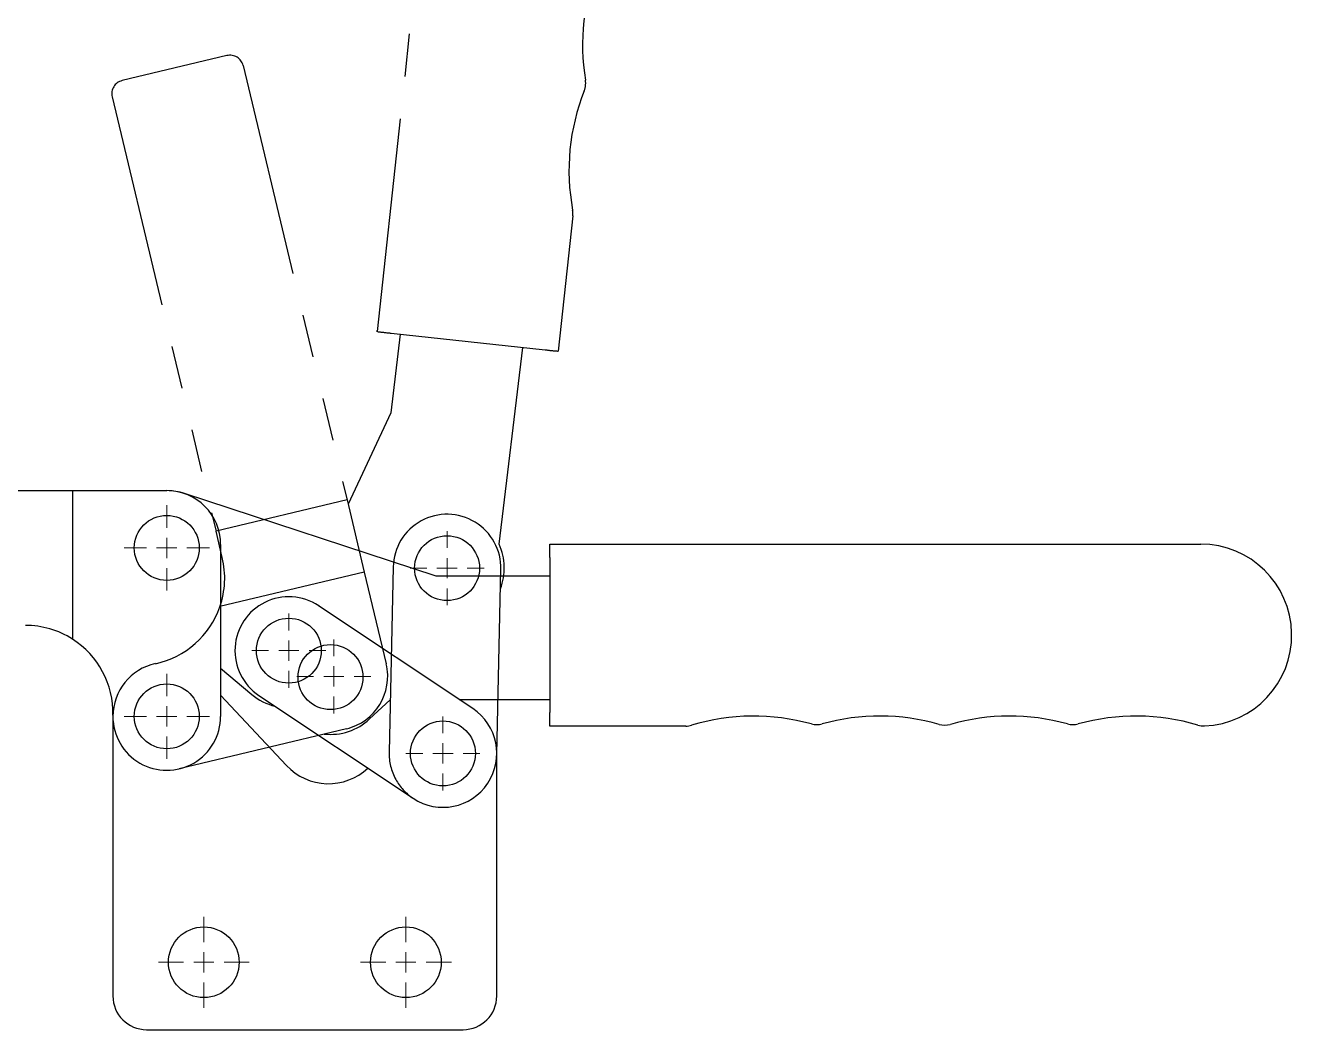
# Model space of a CAD drawing. Header units: millimetres. Extents: x 26 to 382, y 31 to 474.
# Drawn here: x 193.8 to 381.8, y 157.5 to 306.6 of the extents above; entities that cross this region are included whole.
import ezdxf

# ---------------------------------------------------------------- set-up
doc = ezdxf.new("R2010")
doc.units = ezdxf.units.MM
doc.linetypes.add('CENTER', pattern=[50.8, 31.75, -6.35, 6.35, -6.35])
doc.linetypes.add('PHANTOM', pattern=[63.5, 31.75, -6.35, 6.35, -6.35, 6.35, -6.35])
doc.layers.add('CENTER', color=1, linetype='CENTER')

# ---------------------------------------------------------------- blocks, each defined once
blk = doc.blocks.new('SW_CENTERMARKSYMBOL_0')
at = {"color": 0, "linetype": 'Continuous', "lineweight": 0}
for p, q in [((0, 3), (0, 6.32)), ((-3, 0), (-6.32, 0)), ((0, 0), (-1.5, 0)), ((0, 0), (0, 1.5)), ((0, 0), (0, -1.5)), ((0, 0), (1.5, 0)), ((3, 0), (6.32, 0)), ((0, -3), (0, -6.32))]:
    blk.add_line(p, q, dxfattribs=at)
blk = doc.blocks.new('SW_CENTERMARKSYMBOL_1')
at = {"color": 0, "linetype": 'Continuous', "lineweight": 0}
for p, q in [((0, 3), (0, 6.32)), ((-3, 0), (-6.32, 0)), ((0, 0), (-1.5, 0)), ((0, 0), (0, 1.5)), ((0, 0), (0, -1.5)), ((0, 0), (1.5, 0)), ((3, 0), (6.32, 0)), ((0, -3), (0, -6.32))]:
    blk.add_line(p, q, dxfattribs=at)
blk = doc.blocks.new('SW_CENTERMARKSYMBOL_2')
at = {"color": 0, "linetype": 'Continuous', "lineweight": 0}
for p, q in [((0, 3), (0, 5.515)), ((-3, 0), (-5.515, 0)), ((0, 0), (-1.5, 0)), ((0, 0), (0, 1.5)), ((0, 0), (0, -1.5)), ((0, 0), (1.5, 0)), ((3, 0), (5.515, 0)), ((0, -3), (0, -5.515))]:
    blk.add_line(p, q, dxfattribs=at)
blk = doc.blocks.new('SW_CENTERMARKSYMBOL_3')
at = {"color": 0, "linetype": 'Continuous', "lineweight": 0}
for p, q in [((0, 3), (0, 5.5)), ((-3, 0), (-5.5, 0)), ((0, 0), (-1.5, 0)), ((0, 0), (0, 1.5)), ((0, 0), (0, -1.5)), ((0, 0), (1.5, 0)), ((3, 0), (5.5, 0)), ((0, -3), (0, -5.5))]:
    blk.add_line(p, q, dxfattribs=at)
blk = doc.blocks.new('SW_CENTERMARKSYMBOL_4')
at = {"color": 0, "linetype": 'Continuous', "lineweight": 0}
for p, q in [((0, 3), (0, 6.75)), ((-3, 0), (-6.75, 0)), ((0, 0), (-1.5, 0)), ((0, 0), (0, 1.5)), ((0, 0), (0, -1.5)), ((0, 0), (1.5, 0)), ((3, 0), (6.75, 0)), ((0, -3), (0, -6.75))]:
    blk.add_line(p, q, dxfattribs=at)
blk = doc.blocks.new('SW_CENTERMARKSYMBOL_5')
at = {"color": 0, "linetype": 'Continuous', "lineweight": 0}
for p, q in [((0, 3), (0, 6.75)), ((-3, 0), (-6.75, 0)), ((0, 0), (-1.5, 0)), ((0, 0), (0, 1.5)), ((0, 0), (0, -1.5)), ((0, 0), (1.5, 0)), ((3, 0), (6.75, 0)), ((0, -3), (0, -6.75))]:
    blk.add_line(p, q, dxfattribs=at)

msp = doc.modelspace()

# ---------------------------------------------------------------- linework, layer by layer
at = {"color": 3, "linetype": 'PHANTOM'}
for p, q in [((246.12, 261.11), (256.5, 357.18)), ((223.77, 302.08), (208.2, 298.36)), ((226.18, 300.6), (241.6, 236.12)), ((206.72, 295.95), (222.15, 231.47)), ((275.13, 278.28), (272.96, 258.22)), ((246.12, 261.11), (245.96, 261.2)), ((249.49, 260.74), (248.08, 249.04)), ((248.14, 260.88), (271, 258.41)), ((264.18, 229.55), (267.68, 258.77)), ((248.08, 249.04), (241.75, 235.49)), ((241.6, 236.12), (222.15, 231.47)), ((241.6, 236.12), (244.16, 225.42)), ((248.45, 226.18), (247.84, 198.69)), ((263.84, 198.33), (264.45, 225.83)), ((244.16, 225.42), (222.73, 220.29)), ((244.16, 225.42), (247.42, 211.81)), ((244.96, 203.62), (248.01, 206.48)), ((241.5, 202.16), (216.7, 196.23))]:
    msp.add_line(p, q, dxfattribs=at)
at = {"color": 7, "linetype": 'Continuous'}
for p, q in [((189.83, 237.51), (200.83, 237.51)), ((189.83, 237.51), (200.83, 237.51)), ((200.83, 237.51), (200.84, 215.47)), ((200.83, 237.51), (214.83, 237.51)), ((200.83, 237.51), (200.84, 215.47)), ((200.83, 237.51), (214.83, 237.51)), ((254.84, 224.81), (217.49, 237.09)), ((223.08, 227.57), (222.15, 231.47)), ((222.84, 229.51), (222.84, 204.01)), ((271.71, 229.57), (368.34, 229.57)), ((271.71, 227.57), (271.71, 229.57)), ((271.71, 229.57), (368.34, 229.57)), ((271.71, 227.57), (271.71, 229.57)), ((271.71, 229.57), (368.34, 229.57)), ((271.71, 227.57), (271.71, 229.57)), ((271.71, 227.57), (271.71, 204.57)), ((271.71, 227.57), (271.71, 204.57)), ((271.71, 227.57), (271.71, 204.57)), ((271.71, 224.81), (254.84, 224.81)), ((271.71, 224.81), (254.84, 224.81)), ((260.28, 205.17), (237.39, 220.42)), ((222.84, 211.17), (227.48, 207.26)), ((222.84, 211.17), (227.48, 207.26)), ((232.63, 196.7), (222.84, 207.17)), ((228.52, 207.1), (251.4, 191.85)), ((228.52, 207.1), (251.4, 191.85)), ((228.52, 207.1), (251.4, 191.85)), ((258.26, 206.51), (271.71, 206.51)), ((258.26, 206.51), (271.71, 206.51)), ((206.84, 204.01), (206.84, 162.51)), ((271.71, 202.57), (271.71, 204.57)), ((271.71, 202.57), (271.71, 204.57)), ((271.71, 202.57), (271.71, 204.57)), ((291.89, 202.57), (271.71, 202.57)), ((291.89, 202.57), (271.71, 202.57)), ((291.89, 202.57), (271.71, 202.57)), ((263.84, 162.51), (263.84, 198.51)), ((211.84, 157.51), (258.84, 157.51))]:
    msp.add_line(p, q, dxfattribs=at)
for centre, radius in [((214.84, 229.01), 4.82), ((232.96, 213.76), 4.82), ((232.96, 213.76), 4.82), ((214.84, 204.01), 4.82), ((255.84, 198.51), 4.82), ((255.84, 198.51), 4.82), ((255.84, 198.51), 4.82), ((255.84, 198.51), 4.82), ((220.34, 167.51), 5.25), ((250.34, 167.51), 5.25)]:
    msp.add_circle(centre, radius, dxfattribs=at)
at = {"color": 3, "linetype": 'PHANTOM'}
for centre in [(256.45, 226), (239.15, 209.83)]:
    msp.add_circle(centre, 4.82, dxfattribs=at)
for centre, radius, start, end in [((308.57, 303.65), 32, 157.8642, 189.3598), ((224.23, 300.13), 2, 13.4551, 103.4551), ((208.67, 296.41), 2, 103.4551, 193.4551), ((274.03, 297.96), 3, 338.3055, 9.3598), ((306.55, 285.02), 32, 158.3054, 190.5714), ((272.14, 278.6), 3, 353.8325, 10.5717), ((255.72, 335.71), 75.21, 262.6674, 264.2157), ((278.66, 324.69), 66.72, 263.4053, 265.0947), ((256.45, 226), 8, 358.7246, 178.7246), ((256.45, 226), 8.5, 338.9747, 24.6313), ((210.44, 224.54), 13, 340.9073, 13.4551), ((210.44, 224.54), 13, 282.0908, 340.9073), ((214.84, 204.01), 8, 102.0908, 180), ((239.64, 209.94), 8, 283.4551, 13.4551), ((239.15, 209.83), 8.5, 263.7052, 313.0799), ((255.84, 198.51), 8, 178.7246, 208.7743), ((255.84, 198.51), 8, 208.7743, 236.3206)]:
    msp.add_arc(centre, radius, start, end, dxfattribs=at)
at = {"color": 7, "linetype": 'Continuous'}
for centre, radius, start, end in [((214.84, 229.01), 8.5, 71.8051, 90.0097), ((214.84, 229.51), 8, 0.0097, 90.0097), ((214.84, 229.01), 8.5, 71.8051, 90.0097), ((368.34, 216.07), 13.5, 272.3095, 90), ((232.96, 213.76), 8, 56.3206, 236.3206), ((232.96, 213.76), 8, 56.3206, 236.3206), ((193.85, 204.51), 13, 57.4618, 90.0097), ((193.85, 204.51), 13, 57.4618, 90.0097), ((193.85, 204.51), 13, 358.6454, 57.4618), ((232.96, 213.76), 8.5, 229.9156, 256.0705), ((232.96, 213.76), 8.5, 229.9156, 256.0705), ((255.84, 198.51), 8, 236.3206, 56.3206), ((214.84, 204.01), 8, 180, 0.0097), ((301.97, 172.05), 32, 74.4712, 106.7404), ((301.97, 172.05), 32, 74.4712, 106.7404), ((301.97, 172.05), 32, 74.4712, 106.7404), ((320.71, 172.05), 32, 74.0299, 105.5288), ((320.71, 172.05), 32, 74.0299, 105.5288), ((320.71, 172.05), 32, 74.0299, 105.5288), ((339.97, 172.05), 32, 74.4712, 105.9701), ((339.97, 172.05), 32, 74.4712, 105.9701), ((339.97, 172.05), 32, 74.4712, 105.9701), ((358.71, 172.05), 32, 73.3082, 105.5288), ((358.71, 172.05), 32, 73.3082, 105.5288), ((358.71, 172.05), 32, 73.3082, 105.5288), ((291.89, 205.57), 3, 270, 286.7404), ((291.89, 205.57), 3, 270, 286.7404), ((291.89, 205.57), 3, 270, 286.7404), ((311.34, 205.78), 3, 254.4712, 285.5288), ((311.34, 205.78), 3, 254.4712, 285.5288), ((311.34, 205.78), 3, 254.4712, 285.5288), ((330.34, 205.7), 3, 254.0299, 285.9701), ((330.34, 205.7), 3, 254.0299, 285.9701), ((330.34, 205.7), 3, 254.0299, 285.9701), ((349.34, 205.78), 3, 254.4712, 285.5288), ((349.34, 205.78), 3, 254.4712, 285.5288), ((349.34, 205.78), 3, 254.4712, 285.5288), ((368.76, 205.58), 3, 253.3082, 272.3095), ((368.76, 205.58), 3, 253.3082, 272.3095), ((368.76, 205.58), 3, 253.3082, 272.3095), ((238.84, 202.51), 8.5, 223.0967, 313.3949), ((211.84, 162.51), 5, 180, 270), ((258.84, 162.51), 5, 270, 0)]:
    msp.add_arc(centre, radius, start, end, dxfattribs=at)

# ---------------------------------------------------------------- block references
at = {"layer": 'CENTER', "color": 1, "linetype": 'CENTER'}
for name, p in [('SW_CENTERMARKSYMBOL_0', (214.84, 229.01)), ('SW_CENTERMARKSYMBOL_3', (256.45, 226)), ('SW_CENTERMARKSYMBOL_2', (232.96, 213.76)), ('SW_CENTERMARKSYMBOL_3', (239.64, 209.94)), ('SW_CENTERMARKSYMBOL_1', (214.84, 204.01)), ('SW_CENTERMARKSYMBOL_3', (255.84, 198.51)), ('SW_CENTERMARKSYMBOL_4', (220.34, 167.51)), ('SW_CENTERMARKSYMBOL_5', (250.34, 167.51))]:
    msp.add_blockref(name, p, dxfattribs=at)

doc.saveas('drawing.dxf')
